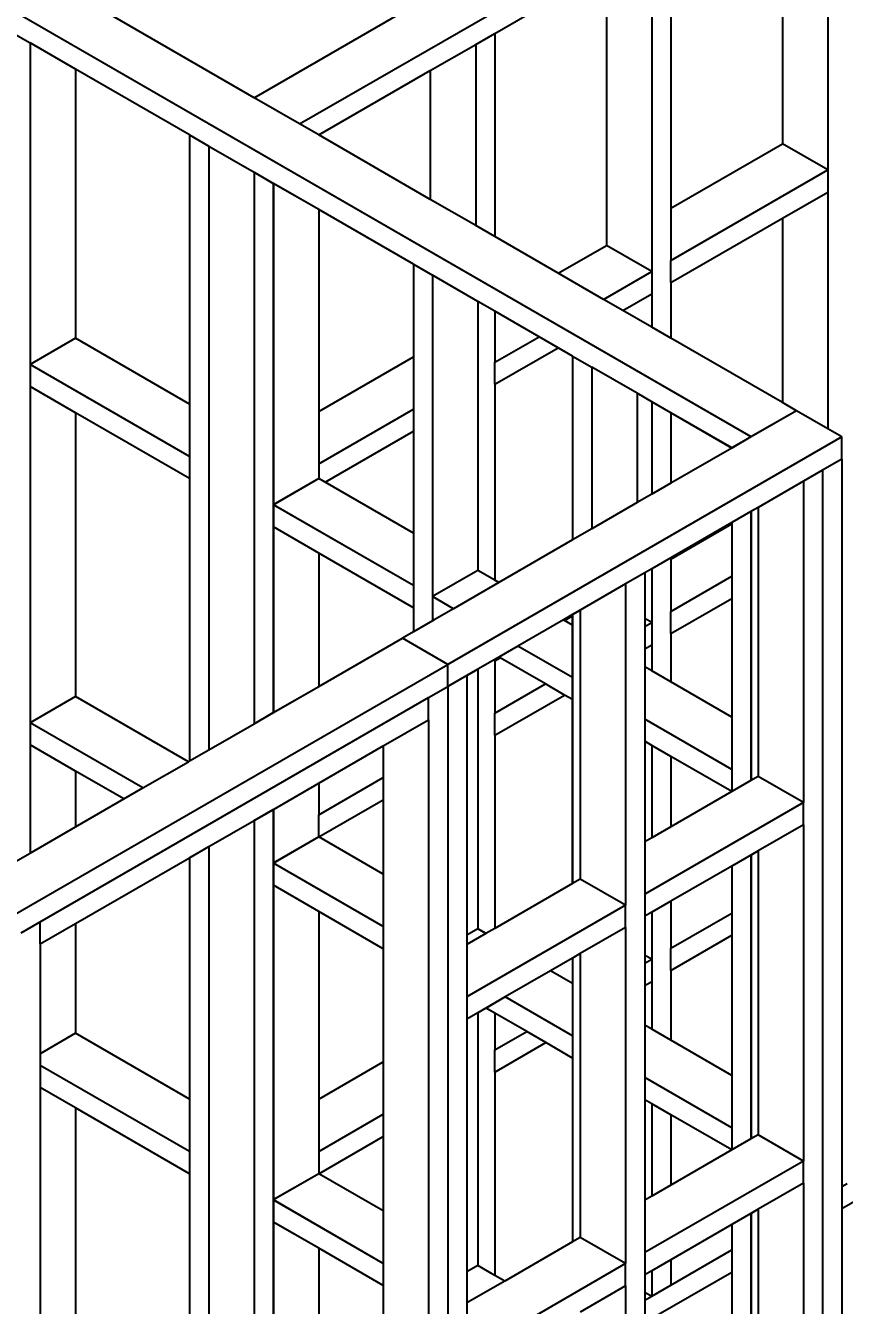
# Model space of a CAD drawing. Header units: millimetres. Extents: x 19458 to 19801, y 4351 to 4752.
# Drawn here: x 19524.55 to 19525.698, y 4520.754 to 4522.548 of the extents above; entities that cross this region are included whole.
import ezdxf

# ---------------------------------------------------------------- set-up
doc = ezdxf.new("R2010")
doc.units = ezdxf.units.MM
for name, color, linetype in [('cotas', 1, 'Continuous'), ('cotas @ 300', 1, 'Continuous'), ('cotas @ 400', 1, 'Continuous'), ('cotas @ 500', 1, 'Continuous')]:
    doc.layers.add(name, color=color, linetype=linetype)
doc.styles.add('century gothic', font='GOTHIC.TTF')
doc.styles.add('COTAS SMC', font='GOTHIC.TTF')
doc.dimstyles.new('ANOTATIVE 100 SMCONSTRUCCIONES', dxfattribs={"dimscale": 0, "dimtxt": 0.18, "dimasz": 0.15, "dimexe": 0.18, "dimexo": 0.09, "dimgap": 0.1, "dimtad": 1, "dimzin": 0, "dimdsep": 46, "dimtxsty": 'century gothic', "dimblk1": 'FLECHA1', "dimblk2": 'FLECHA1', "dimsah": 1, "dimcen": 0.18, "dimdle": 0.075, "dimclrd": 1, "dimclre": 1, "dimclrt": 2, "dimaunit": 1, "dimadec": 0, "dimazin": 0, "dimtfac": 0.75, "dimtix": 1, "dimtmove": 2, "dimatfit": 3, "dimfxl": 0.09, "dimtvp": 1.5, "dimtfill": 1, "dimtolj": 1, "dimtzin": 0, "dimarcsym": 0})
doc.dimstyles.new('PIES SMCONSTRUCCIONES', dxfattribs={"dimscale": 0, "dimtxt": 0.18, "dimasz": 0.2, "dimexe": 0.18, "dimexo": 0, "dimgap": 0.1, "dimtad": 1, "dimdec": 0, "dimlfac": 39.370079, "dimzin": 0, "dimdsep": 46, "dimlunit": 4, "dimtxsty": 'COTAS SMC', "dimblk1": 'FLECHA1', "dimblk2": 'FLECHA1', "dimsah": 1, "dimcen": 0.2, "dimdle": 0.075, "dimclrd": 1, "dimclre": 1, "dimclrt": 2, "dimaunit": 1, "dimadec": 0, "dimazin": 0, "dimtfac": 0.75, "dimtdec": 0, "dimtix": 1, "dimtmove": 2, "dimatfit": 3, "dimfxl": 0.09, "dimtvp": 1.5, "dimtfill": 1, "dimtolj": 1, "dimtzin": 0, "dimarcsym": 0})

# ---------------------------------------------------------------- blocks, each defined once
blk = doc.blocks.new('FLECHA1')
at = {"color": 4}
blk.add_line((-0.246176, -0.248081), (0.248081, 0.25), dxfattribs=at)
at = {"color": 1}
blk.add_line((-1, 0), (0.496162, 0), dxfattribs=at)
blk = doc.blocks.new('*D1568')
at = {"layer": 'cotas', "color": 1, "lineweight": -2, "transparency": 16777216}
for p, q in [((19614.326, 4625.8448), (19614.326, 4700.8448)), ((19570.9836, 4550.8448), (19524.326, 4550.8448)), ((19614.326, 4548.4298), (19614.326, 4550.8448)), ((19570.5339, 4548.4298), (19524.326, 4548.4298)), ((19614.326, 4473.4298), (19614.326, 4398.4298))]:
    blk.add_line(p, q, dxfattribs=at)
at = {"layer": 'Defpoints', "color": 0, "transparency": 16777216}
for p in [(19614.326, 4550.8448), (19615.9836, 4550.8448), (19615.5339, 4548.4298)]:
    blk.add_point(p, dxfattribs=at)
at = {"layer": 'cotas', "color": 1, "lineweight": -2, "transparency": 16777216, "xscale": 75, "yscale": 75, "zscale": 75}
for p, rotation in [((19614.326, 4550.8448), 270), ((19614.326, 4548.4298), 90)]:
    blk.add_blockref('FLECHA1', p, dxfattribs=dict(at, rotation=rotation))
at = {"layer": 'cotas', "color": 2, "transparency": 16777216, "insert": (19517.3376, 4549.6373), "char_height": 90, "attachment_point": 5, "rotation": 90, "style": 'century gothic', "bg_fill": 3, "box_fill_scale": 1.1, "bg_fill_color": 256, "bg_fill_true_color": 13158600, "bg_fill_transparency": 0}
blk.add_mtext('\\A1;2.42', dxfattribs=at)
blk = doc.blocks.new('*D1614')
at = {"layer": 'cotas', "color": 1, "lineweight": -2, "transparency": 16777216}
for p, q in [((19614.326, 4595.8448), (19614.326, 4640.8448)), ((19588.9836, 4550.8448), (19560.326, 4550.8448)), ((19614.326, 4548.4298), (19614.326, 4550.8448)), ((19588.5339, 4548.4298), (19560.326, 4548.4298)), ((19614.326, 4503.4298), (19614.326, 4458.4298))]:
    blk.add_line(p, q, dxfattribs=at)
at = {"layer": 'Defpoints', "color": 0, "transparency": 16777216}
for p in [(19614.326, 4550.8448), (19615.9836, 4550.8448), (19615.5339, 4548.4298)]:
    blk.add_point(p, dxfattribs=at)
at = {"layer": 'cotas', "color": 1, "lineweight": -2, "transparency": 16777216, "xscale": 45, "yscale": 45, "zscale": 45}
for p, rotation in [((19614.326, 4550.8448), 270), ((19614.326, 4548.4298), 90)]:
    blk.add_blockref('FLECHA1', p, dxfattribs=dict(at, rotation=rotation))
at = {"layer": 'cotas', "color": 2, "transparency": 16777216, "insert": (19556.133, 4549.6373), "char_height": 54, "attachment_point": 5, "rotation": 90, "style": 'century gothic', "bg_fill": 3, "box_fill_scale": 1.1, "bg_fill_color": 256, "bg_fill_true_color": 13158600, "bg_fill_transparency": 0}
blk.add_mtext('\\A1;2.42', dxfattribs=at)
blk = doc.blocks.new('*D1620')
at = {"layer": 'cotas', "color": 1, "lineweight": -2, "transparency": 16777216}
for p, q in [((19614.326, 4610.8448), (19614.326, 4670.8448)), ((19579.9836, 4550.8448), (19542.326, 4550.8448)), ((19614.326, 4548.4298), (19614.326, 4550.8448)), ((19579.5339, 4548.4298), (19542.326, 4548.4298)), ((19614.326, 4488.4298), (19614.326, 4428.4298))]:
    blk.add_line(p, q, dxfattribs=at)
at = {"layer": 'Defpoints', "color": 0, "transparency": 16777216}
for p in [(19614.326, 4550.8448), (19615.9836, 4550.8448), (19615.5339, 4548.4298)]:
    blk.add_point(p, dxfattribs=at)
at = {"layer": 'cotas', "color": 1, "lineweight": -2, "transparency": 16777216, "xscale": 60, "yscale": 60, "zscale": 60}
for p, rotation in [((19614.326, 4550.8448), 270), ((19614.326, 4548.4298), 90)]:
    blk.add_blockref('FLECHA1', p, dxfattribs=dict(at, rotation=rotation))
at = {"layer": 'cotas', "color": 2, "transparency": 16777216, "insert": (19536.7353, 4549.6373), "char_height": 72, "attachment_point": 5, "rotation": 90, "style": 'century gothic', "bg_fill": 3, "box_fill_scale": 1.1, "bg_fill_color": 256, "bg_fill_true_color": 13158600, "bg_fill_transparency": 0}
blk.add_mtext('\\A1;2.42', dxfattribs=at)
blk = doc.blocks.new('*D1623')
at = {"layer": 'cotas', "color": 1, "lineweight": -2, "transparency": 16777216}
for p, q in [((19620.0128, 4651.7533), (19620.0128, 4751.7533)), ((19620.4168, 4551.7533), (19530.0128, 4551.7533)), ((19620.0128, 4550.5333), (19620.0128, 4551.7533)), ((19620.4168, 4550.5333), (19530.0128, 4550.5333)), ((19620.0128, 4450.5333), (19620.0128, 4350.5333))]:
    blk.add_line(p, q, dxfattribs=at)
at = {"layer": 'Defpoints', "color": 0, "transparency": 16777216}
for p in [(19620.0128, 4551.7533), (19620.4168, 4551.7533), (19620.4168, 4550.5333)]:
    blk.add_point(p, dxfattribs=at)
at = {"layer": 'cotas', "color": 1, "lineweight": -2, "transparency": 16777216, "xscale": 100, "yscale": 100, "zscale": 100}
for p, rotation in [((19620.0128, 4551.7533), 270), ((19620.0128, 4550.5333), 90)]:
    blk.add_blockref('FLECHA1', p, dxfattribs=dict(at, rotation=rotation))
at = {"layer": 'cotas', "color": 2, "transparency": 16777216, "insert": (19523.8809, 4551.1433), "char_height": 90, "attachment_point": 5, "rotation": 90, "style": 'COTAS SMC', "bg_fill": 3, "box_fill_scale": 1.1, "bg_fill_color": 256, "bg_fill_true_color": 13158600, "bg_fill_transparency": 0}
blk.add_mtext("\\A1;4'", dxfattribs=at)
blk = doc.blocks.new('*D1673')
at = {"layer": 'cotas', "color": 1, "lineweight": -2, "transparency": 16777216}
for p, q in [((19620.0128, 4631.7533), (19620.0128, 4711.7533)), ((19620.4168, 4551.7533), (19548.0128, 4551.7533)), ((19620.0128, 4550.5333), (19620.0128, 4551.7533)), ((19620.4168, 4550.5333), (19548.0128, 4550.5333)), ((19620.0128, 4470.5333), (19620.0128, 4390.5333))]:
    blk.add_line(p, q, dxfattribs=at)
at = {"layer": 'Defpoints', "color": 0, "transparency": 16777216}
for p in [(19620.0128, 4551.7533), (19620.4168, 4551.7533), (19620.4168, 4550.5333)]:
    blk.add_point(p, dxfattribs=at)
at = {"layer": 'cotas', "color": 1, "lineweight": -2, "transparency": 16777216, "xscale": 80, "yscale": 80, "zscale": 80}
for p, rotation in [((19620.0128, 4551.7533), 270), ((19620.0128, 4550.5333), 90)]:
    blk.add_blockref('FLECHA1', p, dxfattribs=dict(at, rotation=rotation))
at = {"layer": 'cotas', "color": 2, "transparency": 16777216, "insert": (19543.1073, 4551.1433), "char_height": 72, "attachment_point": 5, "rotation": 90, "style": 'COTAS SMC', "bg_fill": 3, "box_fill_scale": 1.1, "bg_fill_color": 256, "bg_fill_true_color": 13158600, "bg_fill_transparency": 0}
blk.add_mtext("\\A1;4'", dxfattribs=at)
blk = doc.blocks.new('ISO GENERAL')
at = {"color": 250}
for p, q in [((-0.8208, -0.2017), (1.1672, 0.9461)), ((-0.8844, -0.1649), (0.5301, 0.6518)), ((-0.188, -0.6405), (-2.2273, 0.5368)), ((-0.0802, 0.1949), (-0.0802, -0.2662)), ((-0.1438, 0.1581), (-0.1438, -0.2295)), ((-0.3002, 0.0679), (-0.3002, -0.3197)), ((-0.3271, 0.0524), (-0.3271, -0.4087)), ((-0.5471, -0.0747), (-0.3907, 0.0156)), ((-0.3907, 0.0156), (-0.3907, -0.372)), ((-0.8844, -0.1649), (-1.1213, -0.0282)), ((-1.2254, -0.0726), (-1.1985, -0.0881)), ((-1.1985, -0.0881), (-1.1985, -0.5388)), ((-1.1349, -0.1249), (-1.1985, -0.0881)), ((-0.5739, -0.0902), (-0.5471, -0.0747)), ((-0.5471, -0.0747), (-0.5471, -0.3597)), ((-0.6376, -0.1269), (-0.5739, -0.0902)), ((-0.5739, -0.0902), (-0.5739, -0.3442)), ((-1.1349, -0.1249), (-1.1349, -0.5021)), ((-0.975, -0.2172), (-1.1349, -0.1249)), ((-0.7939, -0.2172), (-0.6376, -0.1269)), ((-0.6376, -0.1269), (-0.6376, -0.3075)), ((-0.8208, -0.2017), (-0.8844, -0.1649)), ((-0.7939, -0.2172), (-0.8208, -0.2017)), ((-0.975, -0.2172), (-0.9481, -0.2327)), ((-0.975, -0.2172), (-0.975, -0.5944)), ((-0.9481, -0.2327), (-0.9481, -1.0794)), ((-0.9481, -0.2327), (-0.8844, -0.2695)), ((-0.6376, -0.3075), (-0.7939, -0.2172)), ((-0.3002, -0.3197), (-0.1438, -0.2295)), ((-0.0802, -0.2662), (-0.1438, -0.2295)), ((-0.3002, -0.3932), (-0.0802, -0.2662)), ((-0.0802, -0.2662), (-0.0802, -0.2972)), ((-0.8844, -0.2695), (-0.8576, -0.285)), ((-0.8844, -0.2695), (-0.8844, -1.0427)), ((-0.8576, -0.285), (-0.8576, -0.7357)), ((-0.7939, -0.3217), (-0.8576, -0.285)), ((-0.1438, -0.334), (-0.0802, -0.2972)), ((-0.0802, -0.2972), (-0.0802, -0.6293)), ((-0.7939, -0.3217), (-0.7939, -0.6048)), ((-0.6612, -0.3983), (-0.7939, -0.3217)), ((-0.5739, -0.3442), (-0.6376, -0.3075)), ((-0.3002, -0.3197), (-0.3002, -0.3932)), ((-0.3002, -0.4242), (-0.1438, -0.334)), ((-0.1438, -0.334), (-0.1438, -0.5925)), ((-0.5471, -0.3597), (-0.5739, -0.3442)), ((-0.4583, -0.411), (-0.5471, -0.3597)), ((-0.4583, -0.411), (-0.3907, -0.372)), ((-0.3271, -0.4087), (-0.3907, -0.372)), ((-0.3002, -0.4242), (-0.3002, -0.3932)), ((-0.6612, -0.3983), (-0.6344, -0.4138)), ((-0.6612, -0.3983), (-0.6612, -0.5282)), ((-0.3946, -0.4477), (-0.4583, -0.411)), ((-0.3946, -0.4477), (-0.3271, -0.4087)), ((-0.3271, -0.4087), (-0.3271, -0.4398)), ((-0.6344, -0.4138), (-0.6344, -0.8645)), ((-0.5707, -0.4506), (-0.6344, -0.4138)), ((-0.3002, -0.4242), (-0.3002, -0.5023)), ((-0.3678, -0.4632), (-0.3946, -0.4477)), ((-0.3678, -0.4632), (-0.3271, -0.4398)), ((-0.3271, -0.4398), (-0.3271, -0.4867)), ((-0.5707, -0.4506), (-0.5707, -0.8278)), ((-0.5471, -0.4642), (-0.5707, -0.4506)), ((-0.5471, -0.4642), (-0.5471, -0.5357)), ((-0.4851, -0.5), (-0.5471, -0.4642)), ((-0.3271, -0.4867), (-0.3678, -0.4632)), ((-1.1349, -0.5021), (-1.1985, -0.5388)), ((-0.975, -0.5944), (-1.1349, -0.5021)), ((-0.5471, -0.5357), (-0.4851, -0.5)), ((-0.4583, -0.5155), (-0.4851, -0.5)), ((-0.3002, -0.5023), (-0.3271, -0.4867)), ((-0.1438, -0.5925), (-0.3002, -0.5023)), ((-0.5471, -0.5668), (-0.4583, -0.5155)), ((-0.438, -0.5272), (-0.4583, -0.5155)), ((-0.7939, -0.6048), (-0.6612, -0.5282)), ((-0.6612, -0.5282), (-0.6612, -0.6017)), ((-0.5471, -0.5668), (-0.5471, -0.5357)), ((-0.438, -0.5272), (-0.4112, -0.5427)), ((-0.438, -0.5272), (-0.438, -0.7849)), ((-0.975, -0.6679), (-1.1985, -0.5388)), ((-1.1985, -0.5388), (-1.1985, -0.5698)), ((-0.4112, -0.5427), (-0.4112, -0.7694)), ((-0.3475, -0.5794), (-0.4112, -0.5427)), ((-1.1349, -0.6066), (-1.1985, -0.5698)), ((-1.1985, -0.5698), (-1.1985, -1.0413)), ((-0.5471, -0.5668), (-0.5471, -0.8415)), ((-0.3475, -0.5794), (-0.3475, -0.7327)), ((-0.3271, -0.5913), (-0.3475, -0.5794)), ((-0.3271, -0.5913), (-0.3271, -0.7209)), ((-0.3002, -0.6068), (-0.3271, -0.5913)), ((-1.1349, -0.6066), (-1.1349, -1.0045)), ((-0.975, -0.6989), (-1.1349, -0.6066)), ((-0.975, -0.5944), (-0.975, -0.6679)), ((-0.7939, -0.6783), (-0.6612, -0.6017)), ((-0.7939, -0.6048), (-0.7939, -0.6783)), ((-0.6612, -0.6017), (-0.6612, -0.6327)), ((-0.3002, -0.6068), (-0.3002, -0.7053)), ((-0.2148, -0.6561), (-0.3002, -0.6068)), ((-0.1243, -0.6038), (-0.188, -0.6405)), ((-0.1243, -0.6038), (-0.1438, -0.5925)), ((-0.0802, -0.6293), (-0.1243, -0.6038)), ((-0.785, -0.7041), (-0.6612, -0.6327)), ((-0.6612, -0.6327), (-0.6612, -0.7755)), ((-0.0607, -0.6405), (-0.613, -0.9594)), ((-0.188, -0.6405), (-0.2148, -0.6561)), ((-0.0607, -0.6405), (-0.0802, -0.6293)), ((-0.0607, -0.6716), (-0.0607, -0.6405)), ((-0.2148, -0.6561), (-0.3002, -0.7053)), ((-0.975, -0.6679), (-0.975, -0.6989)), ((-0.7939, -0.6783), (-0.7939, -0.6989)), ((-0.0607, -0.6716), (-0.0875, -0.6871)), ((-0.0607, -0.6716), (-0.0607, -1.6914)), ((-0.975, -0.6989), (-0.975, -1.0949)), ((-0.7939, -0.6989), (-0.8576, -0.7357)), ((-0.785, -0.7041), (-0.7939, -0.6989)), ((-0.0875, -0.6871), (-0.1144, -0.7026)), ((-0.0875, -0.6871), (-0.0875, -2.5846)), ((-0.6612, -0.7755), (-0.785, -0.7041)), ((-0.3002, -0.7053), (-0.3271, -0.7209)), ((-0.1144, -0.7026), (-0.1781, -0.7393)), ((-0.1144, -0.7026), (-0.1144, -1.1533)), ((-0.6612, -0.849), (-0.8576, -0.7357)), ((-0.8576, -0.7357), (-0.8576, -0.7667)), ((-0.3475, -0.7327), (-0.4112, -0.7694)), ((-0.3271, -0.7209), (-0.3475, -0.7327)), ((-0.188, -0.7451), (-0.2148, -0.7606)), ((-0.1781, -0.7393), (-0.188, -0.7451)), ((-0.188, -0.7451), (-0.188, -1.1223)), ((-0.1781, -0.7393), (-0.1781, -1.1166)), ((-0.8576, -0.7667), (-0.8576, -1.0271)), ((-0.7939, -0.8034), (-0.8576, -0.7667)), ((-0.4112, -0.7694), (-0.438, -0.7849)), ((-0.2148, -0.7606), (-0.3002, -0.8099)), ((-0.3002, -0.8118), (-0.2148, -0.7625)), ((-0.2148, -0.7606), (-0.2148, -0.7625)), ((-0.2148, -0.7625), (-0.2148, -0.836)), ((-0.6612, -0.7755), (-0.6612, -0.849)), ((-0.438, -0.7849), (-0.5415, -0.8447)), ((-0.7939, -0.8034), (-0.7939, -0.9904)), ((-0.6612, -0.88), (-0.7939, -0.8034)), ((-0.3271, -0.8254), (-0.3368, -0.831)), ((-0.3002, -0.8099), (-0.3271, -0.8254)), ((-0.3271, -0.8254), (-0.3271, -0.9008)), ((-0.3002, -0.8099), (-0.3002, -0.8118)), ((-0.3002, -0.8118), (-0.3002, -0.8853)), ((-0.5707, -0.8278), (-0.6344, -0.8645)), ((-0.5471, -0.8415), (-0.5707, -0.8278)), ((-0.5415, -0.8447), (-0.5471, -0.8415)), ((-0.3368, -0.831), (-0.3637, -0.8465)), ((-0.3368, -0.831), (-0.3368, -0.8952)), ((-0.3002, -0.8853), (-0.2148, -0.836)), ((-0.2148, -0.836), (-0.2148, -0.8671)), ((-0.6612, -0.849), (-0.6612, -0.88)), ((-0.5415, -0.8447), (-0.6051, -0.8814)), ((-0.3637, -0.8465), (-0.4273, -0.8833)), ((-0.3637, -0.8465), (-0.3637, -1.2972)), ((-0.6051, -0.8814), (-0.6344, -0.8645)), ((-0.6344, -0.8645), (-0.6344, -0.8956)), ((-0.3002, -0.9163), (-0.2148, -0.8671)), ((-0.2148, -0.8671), (-0.2148, -1.0333)), ((-0.6612, -0.88), (-0.6612, -0.9138)), ((-0.632, -0.8969), (-0.6344, -0.8956)), ((-0.6344, -0.8956), (-0.6344, -0.8983)), ((-0.632, -0.8969), (-0.6344, -0.8983)), ((-0.6051, -0.8814), (-0.632, -0.8969)), ((-0.451, -0.8969), (-0.5146, -0.9337)), ((-0.438, -0.8894), (-0.451, -0.8969)), ((-0.4493, -0.8979), (-0.451, -0.8969)), ((-0.4493, -0.8979), (-0.438, -0.8914)), ((-0.4273, -0.8833), (-0.438, -0.8894)), ((-0.438, -0.8894), (-0.438, -0.8914)), ((-0.438, -0.8914), (-0.438, -0.9044)), ((-0.4273, -0.8833), (-0.4273, -1.2605)), ((-0.3271, -0.9008), (-0.3368, -0.8952)), ((-0.3368, -0.8952), (-0.3368, -0.9065)), ((-0.3002, -0.9163), (-0.3002, -0.8853)), ((-0.6612, -0.9138), (-0.6766, -0.9227)), ((-0.6344, -0.8983), (-0.6612, -0.9138)), ((-0.438, -0.9044), (-0.4493, -0.8979)), ((-0.438, -0.9044), (-0.438, -0.9779)), ((-0.3368, -0.9065), (-0.3271, -0.9008)), ((-0.3368, -0.9065), (-0.3368, -0.9375)), ((-0.3271, -0.9008), (-0.3271, -0.9319)), ((-0.7939, -0.9904), (-0.6766, -0.9227)), ((-0.613, -0.9594), (-0.6766, -0.9227)), ((-0.3368, -0.9375), (-0.3271, -0.9319)), ((-0.3271, -0.9319), (-0.3271, -0.9685)), ((-0.3002, -0.9163), (-0.3002, -0.984)), ((-0.5415, -0.9492), (-0.5471, -0.9524)), ((-0.5471, -0.9544), (-0.5398, -0.9502)), ((-0.5146, -0.9337), (-0.5415, -0.9492)), ((-0.5398, -0.9502), (-0.5415, -0.9492)), ((-0.4762, -0.9869), (-0.5398, -0.9502)), ((-0.438, -0.9779), (-0.5146, -0.9337)), ((-0.3368, -0.9375), (-0.3368, -0.9628)), ((-1.7826, -1.6347), (-0.613, -0.9594)), ((-0.613, -0.9905), (-0.613, -0.9594)), ((-0.5707, -0.9661), (-0.5861, -0.9749)), ((-0.5471, -0.9524), (-0.5707, -0.9661)), ((-0.5707, -0.9661), (-0.5707, -1.3303)), ((-0.5471, -0.9524), (-0.5471, -0.9544)), ((-0.5471, -0.9544), (-0.5471, -1.0278)), ((-0.3271, -0.9685), (-0.3368, -0.9628)), ((-0.3368, -0.9628), (-0.3368, -1.0363)), ((-0.3002, -0.984), (-0.3271, -0.9685)), ((-0.5861, -0.9749), (-0.613, -0.9905)), ((-0.5861, -0.9749), (-0.5861, -1.3392)), ((-0.5471, -1.0278), (-0.4762, -0.9869)), ((-0.4493, -1.0024), (-0.4762, -0.9869)), ((-0.438, -0.9779), (-0.438, -1.0089)), ((-0.2148, -1.0333), (-0.3002, -0.984)), ((-1.1349, -1.0045), (-1.1985, -1.0413)), ((-0.9767, -1.0959), (-1.1349, -1.0045)), ((-0.8576, -1.0271), (-0.7939, -0.9904)), ((-0.6399, -1.006), (-0.613, -0.9905)), ((-0.613, -0.9905), (-0.613, -2.888)), ((-0.5471, -1.0589), (-0.4493, -1.0024)), ((-0.438, -1.0089), (-0.4493, -1.0024)), ((-1.1843, -1.3203), (-0.6399, -1.006)), ((-0.6399, -1.037), (-0.6399, -1.006)), ((-0.438, -1.0089), (-0.438, -1.2667)), ((-0.0607, -1.7224), (1.1672, -1.0135)), ((-0.8844, -1.0427), (-0.8576, -1.0271)), ((-0.7035, -1.0737), (-0.6399, -1.037)), ((-0.6399, -1.037), (-0.6399, -1.9591)), ((-0.5471, -1.0589), (-0.5471, -1.0278)), ((-0.2148, -1.1068), (-0.3368, -1.0363)), ((-0.3368, -1.0363), (-0.3368, -1.0673)), ((-0.2148, -1.0333), (-0.2148, -1.1068)), ((-1.0403, -1.1326), (-1.1985, -1.0413)), ((-1.1985, -1.0413), (-1.1985, -1.0723)), ((-0.9481, -1.0794), (-0.8844, -1.0427)), ((-1.1985, -1.0723), (-1.1985, -1.224)), ((-1.1349, -1.1091), (-1.1985, -1.0723)), ((-0.7939, -1.1259), (-0.7035, -1.0737)), ((-0.7035, -1.0737), (-0.7035, -1.1182)), ((-0.5471, -1.0589), (-0.5471, -1.3296)), ((-0.3271, -1.073), (-0.3368, -1.0673)), ((-0.3368, -1.0673), (-0.3368, -1.2082)), ((-0.3271, -1.073), (-0.3271, -1.2026)), ((-0.3002, -1.0885), (-0.3271, -1.073)), ((-0.975, -1.0949), (-0.9481, -1.0794)), ((-0.3002, -1.0885), (-0.3002, -1.1871)), ((-0.2148, -1.1378), (-0.3002, -1.0885)), ((-1.1349, -1.1091), (-1.1349, -1.1873)), ((-1.0672, -1.1482), (-1.1349, -1.1091)), ((-1.0403, -1.1326), (-0.9767, -1.0959)), ((-0.9767, -1.0959), (-0.975, -1.0949)), ((-0.2148, -1.1068), (-0.2148, -1.1378)), ((-0.8576, -1.1627), (-0.7939, -1.1259)), ((-0.7939, -1.1704), (-0.7035, -1.1182)), ((-0.7939, -1.1259), (-0.7939, -1.1704)), ((-0.7035, -1.1182), (-0.7035, -1.1492)), ((-0.188, -1.1223), (-0.2148, -1.1378)), ((-0.1781, -1.1166), (-0.188, -1.1223)), ((-0.1144, -1.1533), (-0.1781, -1.1166)), ((-1.1349, -1.1873), (-1.0672, -1.1482)), ((-1.0672, -1.1482), (-1.0403, -1.1326)), ((-0.2148, -1.1378), (-0.3002, -1.1871)), ((-0.8844, -1.1782), (-0.8576, -1.1627)), ((-0.8576, -1.1627), (-0.8576, -1.2381)), ((-0.7939, -1.2014), (-0.7035, -1.1492)), ((-0.7035, -1.1492), (-0.7035, -1.2536)), ((-0.1144, -1.1533), (-0.3368, -1.2817)), ((-0.1144, -1.1843), (-0.1144, -1.1533)), ((-0.9481, -1.2149), (-0.8844, -1.1782)), ((-0.8844, -1.1782), (-0.8844, -2.0269)), ((-0.7939, -1.2014), (-0.7939, -1.1704)), ((-1.1985, -1.224), (-1.1349, -1.1873)), ((-0.7939, -1.2014), (-0.8576, -1.2381)), ((-0.7035, -1.2536), (-0.7939, -1.2014)), ((-0.3002, -1.1871), (-0.3271, -1.2026)), ((-0.1144, -1.1843), (-0.1781, -1.2211)), ((-0.1144, -1.1843), (-0.1144, -1.6558)), ((-0.975, -1.2305), (-0.9481, -1.2149)), ((-0.9481, -1.2149), (-0.9481, -2.0636)), ((-0.3271, -1.2026), (-0.3368, -1.2082)), ((-0.3368, -1.2082), (-0.3368, -1.2817)), ((-1.2254, -1.2395), (-1.1985, -1.224)), ((-1.1349, -1.3228), (-0.975, -1.2305)), ((-0.975, -1.2305), (-0.975, -1.5691)), ((-0.188, -1.2268), (-0.2148, -1.2423)), ((-0.1781, -1.2211), (-0.188, -1.2268)), ((-0.188, -1.2268), (-0.188, -1.6247)), ((-0.1781, -1.2211), (-0.1781, -1.619)), ((-0.7035, -1.3271), (-0.8576, -1.2381)), ((-0.8576, -1.2381), (-0.8576, -1.2692)), ((-0.7035, -1.2536), (-0.7035, -1.3271)), ((-0.2148, -1.2423), (-0.3002, -1.2916)), ((-0.2148, -1.2423), (-0.2148, -1.3082)), ((-0.7939, -1.3059), (-0.8576, -1.2692)), ((-0.8576, -1.2692), (-0.8576, -1.7103)), ((-0.438, -1.2667), (-0.5471, -1.3296)), ((-0.4273, -1.2605), (-0.438, -1.2667)), ((-0.3637, -1.2972), (-0.4273, -1.2605)), ((-0.3368, -1.2817), (-0.3368, -1.3127)), ((-0.3002, -1.2916), (-0.3271, -1.3071)), ((-0.3002, -1.2916), (-0.3002, -1.3575)), ((-0.7939, -1.3059), (-0.7939, -1.5691)), ((-0.7035, -1.3581), (-0.7939, -1.3059)), ((-0.3637, -1.2972), (-0.5861, -1.4256)), ((-0.3637, -1.3283), (-0.3637, -1.2972)), ((-0.3271, -1.3071), (-0.3368, -1.3127)), ((-0.3271, -1.3071), (-0.3271, -1.373)), ((-0.3002, -1.3575), (-0.2148, -1.3082)), ((-0.2148, -1.3082), (-0.2148, -1.3392)), ((-1.2112, -1.3358), (-1.1843, -1.3203)), ((-1.1843, -1.3513), (-1.1843, -1.3203)), ((-1.1843, -1.3513), (-1.1349, -1.3228)), ((-1.1349, -1.3228), (-1.1349, -1.4767)), ((-0.7035, -1.3271), (-0.7035, -1.3581)), ((-0.3368, -1.3127), (-0.3368, -1.3674)), ((-0.5707, -1.3303), (-0.5861, -1.3392)), ((-0.5595, -1.3368), (-0.5861, -1.3522)), ((-0.5861, -1.3392), (-0.5861, -1.3522)), ((-0.5595, -1.3368), (-0.5707, -1.3303)), ((-0.5471, -1.3296), (-0.5595, -1.3368)), ((-0.3637, -1.3283), (-0.4273, -1.365)), ((-0.3637, -1.3283), (-0.3637, -1.7997)), ((-0.3002, -1.3885), (-0.2148, -1.3392)), ((-0.2148, -1.3392), (-0.2148, -1.5358)), ((-1.1843, -1.3513), (-1.1843, -1.5053)), ((-0.7035, -1.3581), (-0.7035, -1.5169)), ((-0.5861, -1.3522), (-0.5861, -1.4256)), ((-0.3002, -1.3885), (-0.3002, -1.3575)), ((-0.438, -1.3712), (-0.469, -1.389)), ((-0.4273, -1.365), (-0.438, -1.3712)), ((-0.438, -1.3712), (-0.438, -1.4069)), ((-0.4273, -1.365), (-0.4273, -1.763)), ((-0.3271, -1.373), (-0.3368, -1.3674)), ((-0.3368, -1.3674), (-0.3368, -1.3786)), ((-0.3368, -1.3786), (-0.3271, -1.373)), ((-0.3368, -1.3786), (-0.3368, -1.4097)), ((-0.3271, -1.373), (-0.3271, -1.404)), ((-0.469, -1.389), (-0.5326, -1.4258)), ((-0.438, -1.4069), (-0.469, -1.389)), ((-0.3002, -1.3885), (-0.3002, -1.4865)), ((-0.438, -1.4069), (-0.438, -1.4804)), ((-0.3368, -1.4097), (-0.3271, -1.404)), ((-0.3368, -1.4097), (-0.3368, -1.4653)), ((-0.3271, -1.404), (-0.3271, -1.4709)), ((-0.5861, -1.4256), (-0.5861, -1.4567)), ((-0.5326, -1.4258), (-0.5595, -1.4413)), ((-0.438, -1.4804), (-0.5326, -1.4258)), ((-0.5707, -1.4478), (-0.5861, -1.4567)), ((-0.5595, -1.4413), (-0.5707, -1.4478)), ((-0.5707, -1.4478), (-0.5707, -1.8024)), ((-0.5471, -1.4484), (-0.5595, -1.4413)), ((-0.5471, -1.4484), (-0.5471, -1.5)), ((-0.5024, -1.4742), (-0.5471, -1.4484)), ((-0.5861, -1.4567), (-0.5861, -1.8113)), ((-0.3271, -1.4709), (-0.3368, -1.4653)), ((-0.3368, -1.4653), (-0.3368, -1.5388)), ((-0.3002, -1.4865), (-0.3271, -1.4709)), ((-1.1349, -1.4767), (-1.1843, -1.5053)), ((-0.975, -1.5691), (-1.1349, -1.4767)), ((-0.5471, -1.5), (-0.5024, -1.4742)), ((-0.4755, -1.4897), (-0.5024, -1.4742)), ((-0.438, -1.4804), (-0.438, -1.5114)), ((-0.2148, -1.5358), (-0.3002, -1.4865)), ((-1.1843, -1.5053), (-1.1843, -1.5217)), ((-0.5471, -1.5311), (-0.4755, -1.4897)), ((-0.5471, -1.5311), (-0.5471, -1.5)), ((-0.438, -1.5114), (-0.4755, -1.4897)), ((-0.975, -1.6426), (-1.1843, -1.5217)), ((-1.1843, -1.5217), (-1.1843, -1.5527)), ((-0.7939, -1.5691), (-0.7035, -1.5169)), ((-0.7035, -1.5169), (-0.7035, -1.5903)), ((-0.438, -1.5114), (-0.438, -1.7691)), ((-0.5471, -1.5311), (-0.5471, -1.8161)), ((-0.2148, -1.6092), (-0.3368, -1.5388)), ((-0.3368, -1.5388), (-0.3368, -1.5698)), ((-0.2148, -1.5358), (-0.2148, -1.6092)), ((-1.1349, -1.5812), (-1.1843, -1.5527)), ((-1.1843, -1.5527), (-1.1843, -1.9774)), ((-0.975, -1.5691), (-0.975, -1.6426)), ((-0.7939, -1.5691), (-0.7939, -1.6426)), ((-0.3271, -1.5755), (-0.3368, -1.5698)), ((-0.3368, -1.5698), (-0.3368, -1.7107)), ((-0.3271, -1.5755), (-0.3271, -1.7051)), ((-0.3002, -1.591), (-0.3271, -1.5755)), ((-1.1349, -1.5812), (-1.1349, -1.9489)), ((-0.975, -1.6736), (-1.1349, -1.5812)), ((-0.7939, -1.6426), (-0.7035, -1.5903)), ((-0.7035, -1.5903), (-0.7035, -1.6214)), ((-0.3002, -1.591), (-0.3002, -1.6896)), ((-0.2148, -1.6403), (-0.3002, -1.591)), ((-0.2148, -1.6092), (-0.2148, -1.6403)), ((-0.7939, -1.6736), (-0.7035, -1.6214)), ((-0.7035, -1.6214), (-0.7035, -1.7258)), ((-0.188, -1.6247), (-0.2148, -1.6403)), ((-0.1781, -1.619), (-0.188, -1.6247)), ((-0.1144, -1.6558), (-0.1781, -1.619)), ((-0.975, -1.6426), (-0.975, -1.6736)), ((-0.7939, -1.6426), (-0.7939, -1.6736)), ((-0.2148, -1.6403), (-0.3002, -1.6896)), ((-0.1144, -1.6558), (-0.3368, -1.7842)), ((-0.1144, -1.6868), (-0.1144, -1.6558)), ((-0.975, -1.6736), (-0.975, -2.0412)), ((-0.7939, -1.6736), (-0.8576, -1.7103)), ((-0.7035, -1.7258), (-0.7939, -1.6736)), ((-0.3002, -1.6896), (-0.3271, -1.7051)), ((-0.1144, -1.6868), (-0.1781, -1.7235)), ((-0.1144, -1.6868), (-0.1144, -2.128)), ((-0.0607, -1.6914), (-0.0533, -1.6871)), ((-0.0607, -1.6914), (-0.0607, -1.7224)), ((-0.7035, -1.7993), (-0.8576, -1.7103)), ((-0.8576, -1.7103), (-0.8576, -1.7413)), ((-0.3271, -1.7051), (-0.3368, -1.7107)), ((-0.3368, -1.7107), (-0.3368, -1.7842)), ((-0.0607, -1.7224), (-0.0607, -2.5691)), ((-0.7035, -1.7258), (-0.7035, -1.7993)), ((-0.188, -1.7293), (-0.2148, -1.7448)), ((-0.1781, -1.7235), (-0.188, -1.7293)), ((-0.188, -1.7293), (-0.188, -2.0969)), ((-0.1781, -1.7235), (-0.1781, -2.0912)), ((-0.7939, -1.7781), (-0.8576, -1.7413)), ((-0.8576, -1.7413), (-0.8576, -2.0114)), ((-0.2148, -1.7448), (-0.3002, -1.7941)), ((-0.2148, -1.7448), (-0.2148, -1.7804)), ((-0.438, -1.7691), (-0.5332, -1.8241)), ((-0.4273, -1.763), (-0.438, -1.7691)), ((-0.3637, -1.7997), (-0.4273, -1.763)), ((-0.7939, -1.7781), (-0.7939, -1.9746)), ((-0.7035, -1.8303), (-0.7939, -1.7781)), ((-0.3368, -1.7842), (-0.3368, -1.8152)), ((-0.3002, -1.7941), (-0.3271, -1.8096)), ((-0.3002, -1.8297), (-0.2148, -1.7804)), ((-0.3002, -1.7941), (-0.3002, -1.8297)), ((-0.2148, -1.7804), (-0.2148, -1.8114)), ((-0.7035, -1.7993), (-0.7035, -1.8303)), ((-0.3637, -1.7997), (-0.5861, -1.9281)), ((-0.5707, -1.8024), (-0.5861, -1.8113)), ((-0.5861, -1.8113), (-0.5861, -1.8546)), ((-0.5471, -1.8161), (-0.5707, -1.8024)), ((-0.3637, -1.8307), (-0.3637, -1.7997)), ((-0.3271, -1.8096), (-0.3368, -1.8152)), ((-0.3368, -1.8819), (-0.2148, -1.8114)), ((-0.3271, -1.8096), (-0.3271, -1.8452)), ((-0.2148, -1.8114), (-0.2148, -2.0079)), ((-0.5332, -1.8241), (-0.5861, -1.8546)), ((-0.5332, -1.8241), (-0.5471, -1.8161)), ((-0.3368, -1.8152), (-0.3368, -1.8395)), ((-0.3271, -1.8452), (-0.3002, -1.8297)), ((-0.7035, -1.8303), (-0.7035, -1.9224)), ((-0.3637, -1.8307), (-0.4273, -1.8675)), ((-0.3637, -1.8307), (-0.3637, -2.2719)), ((-0.3368, -1.8395), (-0.3271, -1.8452)), ((-0.3368, -1.8395), (-0.3368, -1.8508)), ((-0.3368, -1.8508), (-0.3271, -1.8452)), ((-0.5861, -1.8546), (-0.5861, -1.9281)), ((-0.3368, -1.8508), (-0.3368, -1.8819))]:
    blk.add_line(p, q, dxfattribs=at)
blk = doc.blocks.new('LOOE')
at = {"color": 2}
for p, q in [((22.1447, -3.3282), (20.1054, -2.1508)), ((21.4482, -2.8526), (21.2113, -2.7159)), ((21.1072, -2.7603), (21.1341, -2.7758)), ((21.1341, -2.7758), (21.1341, -3.2265)), ((21.1977, -2.8125), (21.1341, -2.7758)), ((21.1977, -2.8125), (21.1977, -3.1898)), ((21.3577, -2.9049), (21.1977, -2.8125)), ((21.5118, -2.8894), (21.4482, -2.8526)), ((21.3577, -2.9049), (21.3846, -2.9204)), ((21.3577, -2.9049), (21.3577, -3.2821)), ((21.5387, -2.9049), (21.5118, -2.8894)), ((21.6951, -2.9952), (21.5387, -2.9049)), ((21.3846, -2.9204), (21.3846, -3.7671)), ((21.3846, -2.9204), (21.4482, -2.9571)), ((21.4482, -2.9571), (21.4751, -2.9727)), ((21.4482, -2.9571), (21.4482, -3.7304)), ((21.4751, -2.9727), (21.4751, -3.4233)), ((21.5387, -3.0094), (21.4751, -2.9727)), ((21.7587, -3.0319), (21.6951, -2.9952)), ((21.5387, -3.0094), (21.5387, -3.2925)), ((21.6714, -3.086), (21.5387, -3.0094)), ((21.7856, -3.0474), (21.7587, -3.0319)), ((21.8744, -3.0987), (21.7856, -3.0474)), ((21.6714, -3.086), (21.6983, -3.1015)), ((21.6714, -3.086), (21.6714, -3.2159)), ((21.6983, -3.1015), (21.6983, -3.5522)), ((21.7619, -3.1383), (21.6983, -3.1015)), ((21.938, -3.1354), (21.8744, -3.0987)), ((21.7619, -3.1383), (21.7619, -3.5155)), ((21.7856, -3.1519), (21.7619, -3.1383)), ((21.9649, -3.1509), (21.938, -3.1354)), ((21.8475, -3.1877), (21.7856, -3.1519)), ((22.0056, -3.1744), (21.9649, -3.1509)), ((22.0324, -3.1899), (22.0056, -3.1744)), ((21.1977, -3.1898), (21.1341, -3.2265)), ((21.3577, -3.2821), (21.1977, -3.1898)), ((21.8744, -3.2032), (21.8475, -3.1877)), ((22.1888, -3.2802), (22.0324, -3.1899)), ((21.8946, -3.2149), (21.8744, -3.2032)), ((21.3577, -3.3556), (21.1341, -3.2265)), ((21.1341, -3.2265), (21.1341, -3.2575)), ((21.6714, -3.2159), (21.6714, -3.2894)), ((21.8946, -3.2149), (21.9215, -3.2304)), ((21.8946, -3.2149), (21.8946, -3.4726)), ((21.9215, -3.2304), (21.9215, -3.4571)), ((21.9851, -3.2671), (21.9215, -3.2304)), ((21.1977, -3.2943), (21.1341, -3.2575)), ((21.1341, -3.2575), (21.1341, -3.729)), ((21.3577, -3.2821), (21.3577, -3.3556)), ((21.9851, -3.2671), (21.9851, -3.4204)), ((22.0056, -3.2789), (21.9851, -3.2671)), ((22.0324, -3.2945), (22.0056, -3.2789)), ((22.2083, -3.2915), (22.1888, -3.2802)), ((21.1977, -3.2943), (21.1977, -3.6922)), ((21.3577, -3.3866), (21.1977, -3.2943)), ((21.5387, -3.2925), (21.5387, -3.366)), ((21.6714, -3.2894), (21.6714, -3.3204)), ((22.1178, -3.3437), (22.0324, -3.2945)), ((22.2083, -3.2915), (22.1447, -3.3282)), ((21.6714, -3.3204), (21.6714, -3.4632)), ((22.1447, -3.3282), (22.1178, -3.3437)), ((21.3577, -3.3556), (21.3577, -3.3866)), ((21.5387, -3.366), (21.5387, -3.3866)), ((21.3577, -3.3866), (21.3577, -3.7826)), ((21.5387, -3.3866), (21.4751, -3.4233)), ((21.5477, -3.3918), (21.5387, -3.3866)), ((21.6714, -3.4632), (21.5477, -3.3918)), ((21.6714, -3.5367), (21.4751, -3.4233)), ((21.4751, -3.4233), (21.4751, -3.4544)), ((21.9851, -3.4204), (21.9215, -3.4571)), ((22.1546, -3.427), (22.1447, -3.4327)), ((22.1546, -3.427), (22.1546, -3.8042)), ((22.1447, -3.4327), (22.1178, -3.4483)), ((22.1447, -3.4327), (22.1447, -3.81)), ((21.4751, -3.4544), (21.4751, -3.7148)), ((21.5387, -3.4911), (21.4751, -3.4544)), ((21.9215, -3.4571), (21.8946, -3.4726)), ((22.1178, -3.4483), (22.1178, -3.4502)), ((22.1178, -3.4502), (22.1178, -3.5237)), ((21.6714, -3.4632), (21.6714, -3.5367)), ((21.5387, -3.4911), (21.5387, -3.6781)), ((21.6714, -3.5677), (21.5387, -3.4911)), ((21.7619, -3.5155), (21.6983, -3.5522)), ((21.7856, -3.5291), (21.7619, -3.5155)), ((21.7911, -3.5324), (21.7275, -3.5691)), ((21.7911, -3.5324), (21.7856, -3.5291)), ((22.1178, -3.5237), (22.1178, -3.5547)), ((21.6714, -3.5367), (21.6714, -3.5677)), ((21.7275, -3.5691), (21.6983, -3.5522)), ((21.6983, -3.5522), (21.6983, -3.5833)), ((21.6714, -3.5677), (21.6714, -3.6015)), ((21.7275, -3.5691), (21.7006, -3.5846)), ((22.1178, -3.5547), (22.1178, -3.721)), ((21.6983, -3.586), (21.6714, -3.6015)), ((21.7006, -3.5846), (21.6983, -3.5833)), ((21.6983, -3.5833), (21.6983, -3.586)), ((21.7006, -3.5846), (21.6983, -3.586)), ((21.8816, -3.5846), (21.818, -3.6214)), ((21.8834, -3.5856), (21.8816, -3.5846)), ((21.8946, -3.5921), (21.8834, -3.5856)), ((21.8946, -3.5921), (21.8946, -3.6656)), ((21.818, -3.6214), (21.7911, -3.6369)), ((21.8946, -3.6656), (21.818, -3.6214)), ((21.7928, -3.6379), (21.7911, -3.6369)), ((21.8565, -3.6746), (21.7928, -3.6379)), ((22.0056, -3.6562), (21.9958, -3.6505)), ((21.9958, -3.6505), (21.9958, -3.724)), ((22.0324, -3.6717), (22.0056, -3.6562)), ((21.4751, -3.7148), (21.5387, -3.6781)), ((21.7465, -3.6626), (21.7465, -4.0398)), ((21.8834, -3.6901), (21.8565, -3.6746)), ((21.8946, -3.6656), (21.8946, -3.6966)), ((22.1178, -3.721), (22.0324, -3.6717)), ((21.1977, -3.6922), (21.1341, -3.729)), ((21.356, -3.7836), (21.1977, -3.6922)), ((21.8946, -3.6966), (21.8834, -3.6901)), ((21.2923, -3.8203), (21.1341, -3.729)), ((21.1341, -3.729), (21.1341, -3.76)), ((21.3846, -3.7671), (21.4482, -3.7304)), ((21.4482, -3.7304), (21.4751, -3.7148)), ((22.1178, -3.7945), (21.9958, -3.724)), ((21.9958, -3.724), (21.9958, -3.755)), ((22.1178, -3.721), (22.1178, -3.7945)), ((21.1341, -3.76), (21.1341, -3.9117)), ((21.1977, -3.7967), (21.1341, -3.76)), ((21.3577, -3.7826), (21.3846, -3.7671)), ((22.0056, -3.7607), (21.9958, -3.755)), ((22.0324, -3.7762), (22.0056, -3.7607)), ((21.2923, -3.8203), (21.356, -3.7836)), ((22.1178, -3.8255), (22.0324, -3.7762)), ((21.1977, -3.7967), (21.1977, -3.875)), ((21.2655, -3.8358), (21.1977, -3.7967)), ((22.1178, -3.7945), (22.1178, -3.8255)), ((21.2655, -3.8358), (21.2923, -3.8203)), ((21.4751, -3.8504), (21.5387, -3.8136)), ((21.5387, -3.8136), (21.5387, -3.8581)), ((22.1447, -3.81), (22.1178, -3.8255)), ((22.1546, -3.8042), (22.1447, -3.81)), ((21.4482, -3.8659), (21.4751, -3.8504)), ((21.4751, -3.8504), (21.4751, -3.9258)), ((21.1341, -3.9117), (21.1977, -3.875)), ((21.3846, -3.9026), (21.4482, -3.8659)), ((21.4482, -3.8659), (21.4482, -4.7146)), ((21.5387, -3.8891), (21.5387, -3.8581)), ((21.5387, -3.8891), (21.4751, -3.9258)), ((21.6291, -3.9413), (21.5387, -3.8891)), ((21.1072, -3.9272), (21.1341, -3.9117)), ((21.3577, -3.9181), (21.3846, -3.9026)), ((21.3846, -3.9026), (21.3846, -4.7513)), ((22.1546, -3.9088), (22.1447, -3.9145)), ((22.1546, -3.9088), (22.1546, -4.3067)), ((21.3577, -3.9181), (21.3577, -4.2568)), ((21.6291, -4.0148), (21.4751, -3.9258)), ((21.4751, -3.9258), (21.4751, -3.9569)), ((22.1447, -3.9145), (22.1178, -3.93)), ((22.1447, -3.9145), (22.1447, -4.3124)), ((21.6291, -3.9413), (21.6291, -4.0148)), ((22.1178, -3.93), (22.1178, -3.9959)), ((21.5387, -3.9936), (21.4751, -3.9569)), ((21.4751, -3.9569), (21.4751, -4.398)), ((21.5387, -3.9936), (21.5387, -4.2568)), ((21.6291, -4.0458), (21.5387, -3.9936)), ((22.1178, -3.9959), (22.1178, -4.0269)), ((21.6291, -4.0148), (21.6291, -4.0458)), ((21.7619, -4.018), (21.7465, -4.0268)), ((21.7732, -4.0245), (21.7619, -4.018)), ((21.7732, -4.0245), (21.7465, -4.0398)), ((22.1178, -4.0269), (22.1178, -4.2234)), ((21.9053, -4.0527), (21.8946, -4.0589)), ((21.9053, -4.0527), (21.9053, -4.4506)), ((21.8946, -4.0589), (21.8946, -4.0946)), ((21.8637, -4.0767), (21.8, -4.1135)), ((21.8946, -4.0946), (21.8637, -4.0767)), ((21.8946, -4.0946), (21.8946, -4.1681)), ((21.8, -4.1135), (21.7732, -4.129)), ((21.8946, -4.1681), (21.8, -4.1135)), ((21.7619, -4.1355), (21.7465, -4.1444)), ((21.7465, -4.1444), (21.7465, -4.499)), ((21.7619, -4.1355), (21.7619, -4.4901)), ((21.7856, -4.1361), (21.7732, -4.129)), ((21.8303, -4.1619), (21.7856, -4.1361)), ((21.8571, -4.1774), (21.8303, -4.1619)), ((22.0056, -4.1586), (21.9958, -4.153)), ((21.9958, -4.153), (21.9958, -4.2265)), ((22.0324, -4.1741), (22.0056, -4.1586)), ((21.1977, -4.1644), (21.1483, -4.193)), ((21.3577, -4.2568), (21.1977, -4.1644)), ((21.8946, -4.1991), (21.8571, -4.1774)), ((21.8946, -4.1681), (21.8946, -4.1991)), ((22.1178, -4.2234), (22.0324, -4.1741)), ((21.1483, -4.193), (21.1483, -4.2094)), ((21.3577, -4.3302), (21.1483, -4.2094)), ((21.1483, -4.2094), (21.1483, -4.2404)), ((21.8946, -4.1991), (21.8946, -4.4568)), ((22.1178, -4.2969), (21.9958, -4.2265)), ((21.9958, -4.2265), (21.9958, -4.2575)), ((22.1178, -4.2234), (22.1178, -4.2969)), ((21.1977, -4.2689), (21.1483, -4.2404)), ((21.3577, -4.3613), (21.1977, -4.2689)), ((21.3577, -4.2568), (21.3577, -4.3302)), ((21.5387, -4.2568), (21.5387, -4.3302)), ((22.0056, -4.2631), (21.9958, -4.2575)), ((22.0324, -4.2787), (22.0056, -4.2631)), ((22.1178, -4.328), (22.0324, -4.2787)), ((22.1178, -4.2969), (22.1178, -4.328)), ((22.1447, -4.3124), (22.1178, -4.328)), ((22.1546, -4.3067), (22.1447, -4.3124)), ((21.3577, -4.3302), (21.3577, -4.3613)), ((21.5387, -4.3302), (21.5387, -4.3613)), ((21.3577, -4.3613), (21.3577, -4.7289)), ((21.5387, -4.3613), (21.4751, -4.398)), ((21.6291, -4.4135), (21.5387, -4.3613)), ((21.6291, -4.487), (21.4751, -4.398)), ((21.4751, -4.398), (21.4751, -4.429)), ((21.6291, -4.4135), (21.6291, -4.487)), ((22.1546, -4.4112), (22.1447, -4.4169)), ((22.1546, -4.4112), (22.1546, -4.7789)), ((21.5387, -4.4658), (21.4751, -4.429)), ((21.4751, -4.429), (21.4751, -4.699)), ((22.1447, -4.4169), (22.1178, -4.4325)), ((22.1447, -4.4169), (22.1447, -4.7846)), ((22.1178, -4.4325), (22.1178, -4.4681)), ((21.5387, -4.4658), (21.5387, -4.6623)), ((21.6291, -4.518), (21.5387, -4.4658)), ((21.9053, -4.4506), (21.8946, -4.4568)), ((22.1178, -4.4681), (22.1178, -4.4991)), ((21.6291, -4.487), (21.6291, -4.518)), ((21.7619, -4.4901), (21.7465, -4.499)), ((21.7465, -4.499), (21.7465, -4.5423)), ((21.7856, -4.5038), (21.7619, -4.4901)), ((21.7994, -4.5118), (21.7856, -4.5038)), ((22.1178, -4.4991), (22.1178, -4.6956)), ((21.7994, -4.5118), (21.7465, -4.5423))]:
    blk.add_line(p, q, dxfattribs=at)
blk.add_lwpolyline([(21.8946, -3.5771), (21.9053, -3.571), (21.9053, -3.9482), (21.8946, -3.9543)], close=True, dxfattribs=at)
blk.add_lwpolyline([(21.7465, -3.6626), (21.7619, -3.6537), (21.7619, -4.018)], dxfattribs=at)
blk = doc.blocks.new('*U1729')
at = {"layer": 'cotas @ 500'}
dim = blk.add_linear_dim(base=(19614.3260382735, 4550.8448237801), p1=(19615.5338597089, 4548.4298237801), p2=(19615.9836080801, 4550.8448237801), angle=90, dimstyle='ANOTATIVE 100 SMCONSTRUCCIONES', override={"dimscale": 500, "dimtix": 1, "dimtofl": 1, "dimtmove": 1, "dimatfit": 1}, dxfattribs=at)
dim.commit()
dim.dimension.update_dxf_attribs({"geometry": '*D1568', "text_midpoint": (19517.3375950376, 4549.6373237801)})
at = {"layer": 'cotas @ 300'}
dim = blk.add_linear_dim(base=(19614.3260382735, 4550.8448237801), p1=(19615.5338597089, 4548.4298237801), p2=(19615.9836080801, 4550.8448237801), angle=90, dimstyle='ANOTATIVE 100 SMCONSTRUCCIONES', override={"dimscale": 300, "dimtix": 1, "dimtofl": 1, "dimtmove": 1, "dimatfit": 1}, dxfattribs=at)
dim.commit()
dim.dimension.update_dxf_attribs({"geometry": '*D1614', "text_midpoint": (19556.132972332, 4549.6373237801)})
at = {"layer": 'cotas @ 400'}
dim = blk.add_linear_dim(base=(19614.3260382735, 4550.8448237801), p1=(19615.5338597089, 4548.4298237801), p2=(19615.9836080801, 4550.8448237801), angle=90, dimstyle='ANOTATIVE 100 SMCONSTRUCCIONES', override={"dimscale": 400, "dimtix": 1, "dimtofl": 1, "dimtmove": 1, "dimatfit": 1}, dxfattribs=at)
dim.commit()
dim.dimension.update_dxf_attribs({"geometry": '*D1620', "text_midpoint": (19536.7352836848, 4549.6373237801)})
blk = doc.blocks.new('*U1731')
at = {"layer": 'cotas @ 500'}
dim = blk.add_linear_dim(base=(19620.0128, 4551.7533), p1=(19620.4168, 4550.5333), p2=(19620.4168, 4551.7533), angle=90, dimstyle='PIES SMCONSTRUCCIONES', override={"dimscale": 500, "dimtix": 1, "dimtofl": 1, "dimtmove": 2, "dimatfit": 3}, dxfattribs=at)
dim.commit()
dim.dimension.update_dxf_attribs({"geometry": '*D1623', "text_midpoint": (19523.8809, 4551.1433)})
at = {"layer": 'cotas @ 400'}
dim = blk.add_linear_dim(base=(19620.0128, 4551.7533), p1=(19620.4168, 4550.5333), p2=(19620.4168, 4551.7533), angle=90, dimstyle='PIES SMCONSTRUCCIONES', override={"dimscale": 400, "dimtix": 1, "dimtofl": 1, "dimtmove": 2, "dimatfit": 3}, dxfattribs=at)
dim.commit()
dim.dimension.update_dxf_attribs({"geometry": '*D1673', "text_midpoint": (19543.1073, 4551.1433)})

msp = doc.modelspace()

# ---------------------------------------------------------------- block references
at = {"layer": 'cotas'}
msp.add_blockref('*U1729', (0, 0), dxfattribs=at)

# ---------------------------------------------------------------- next in the draw order: block references
msp.add_blockref('*U1731', (0, 0), dxfattribs=at)

# ---------------------------------------------------------------- next in the draw order: block references
for name, p in [('ISO GENERAL', (19525.7553, 4522.6118)), ('LOOE', (19503.4227, 4525.2995))]:
    msp.add_blockref(name, p)

doc.saveas('drawing.dxf')
